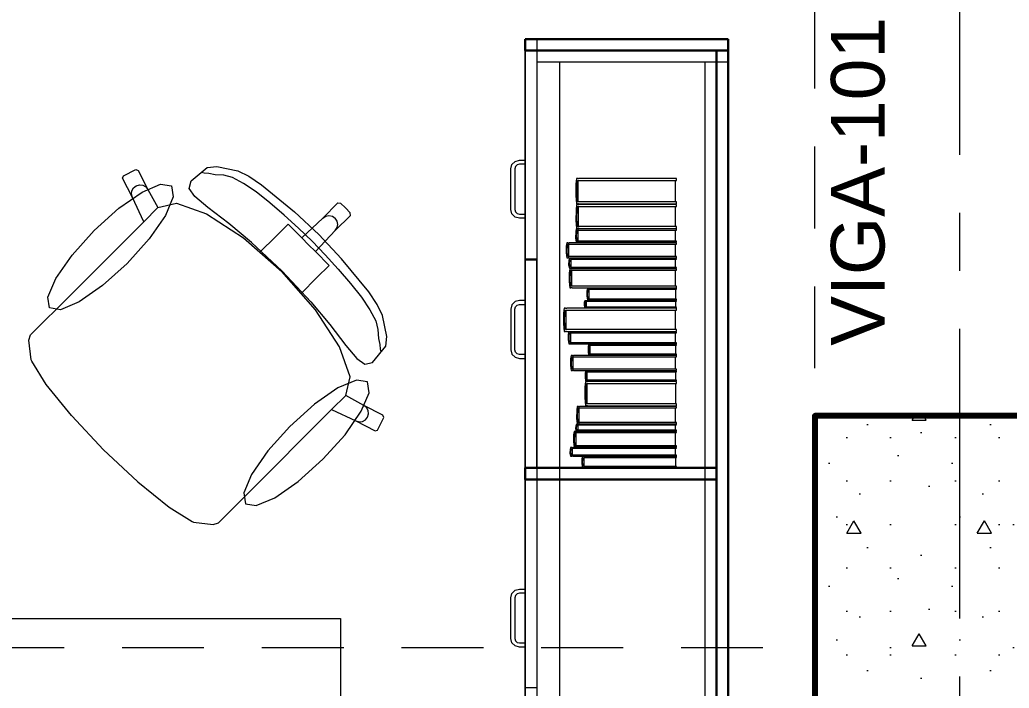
# Model space of a CAD drawing. Header units: inches. Extents: x -38 to 5698, y -33 to 92.
# Drawn here: x 128.198 to 129.905, y 30.13 to 31.283 of the extents above; entities that cross this region are included whole.
import ezdxf

# ---------------------------------------------------------------- set-up
doc = ezdxf.new("R2010")
doc.units = ezdxf.units.IN
doc.header["$MEASUREMENT"] = 0
doc.set_wipeout_variables(frame=1)
for name, pattern in [('Hidden Line', [0.195611, 0.141111, -0.0545]), ('Punto & Raya', [0.65, 0.5, -0.075, 0, -0.075]), ('Wipeout_Contour', [1, 0, -1])]:
    doc.linetypes.add(name, pattern=pattern)
for name, color, linetype in [('02 _ ARQ _ ALB _ Ejes Generales', 7, 'Continuous'), ('02 _ ARQ _ ZON _ Espacio.3D', 7, 'Continuous'), ('08 _ STR _ EXT _ 06 Columnas', 7, 'Continuous'), ('08 _ STR _ EXT _ 09 Vigas', 7, 'Continuous'), ('Interior - Mobiliario', 7, 'Continuous'), ('Notas - Etiquetas', 251, 'Continuous')]:
    doc.layers.add(name, color=color, linetype=linetype)
doc.styles.add('Estilo_Generado_4', font='swisse.ttf')

msp = doc.modelspace()

# ---------------------------------------------------------------- hatches: boundary and pattern name
at = {"layer": '08 _ STR _ EXT _ 06 Columnas', "linetype": 'Continuous', "lineweight": 9}
h = msp.add_hatch(dxfattribs=at)
h.set_pattern_fill('HORMIGÓN_EN_MASA_0002', style=0, pattern_type=2)
h.set_pattern_definition([(0, (92.5, 3e-09), (0, 0.3897114), [0.024375, -0.200625]), (0, (92.6125, 0.19486), (0, 0.3897114), [0.024375, -0.200625]), (60, (92.5, 3e-09), (-0.3375, 0.1948557), [0.024375, -0.200625]), (60, (92.725, 3e-09), (-0.3375, 0.1948557), [0.024375, -0.200625]), (120, (92.5244, 3e-09), (0.3375, 0.1948557), [0.024375, -0.200625]), (120, (92.7494, 3e-09), (0.3375, 0.1948557), [0.024375, -0.200625]), (0, (92.500015, 0.0375), (0, 0.075), [0, -0.075, 0, -0.1125]), (45, (92.537515, 0.0375), (-0.05303301, 0.05303301), [0, -0.05625, 0, -0.09375])])
h.paths.add_polyline_path([(129.57, 29.7), (130.07, 29.7), (130.07, 30.6), (129.57, 30.6)])

# ---------------------------------------------------------------- linework, layer by layer
at = {"layer": '02 _ ARQ _ ALB _ Ejes Generales', "color": 252, "linetype": 'Punto & Raya', "lineweight": 13}
msp.add_line((129.82, 3.05), (129.82, 44.9), dxfattribs=at)
at = {"layer": '02 _ ARQ _ ZON _ Espacio.3D', "color": 254, "linetype": 'Continuous', "lineweight": 0, "flags": 128}
msp.add_lwpolyline([(136.57, 39.4), (130.07, 39.4), (130.07, 39), (129.57, 39), (129.57, 39.4), (129.37, 39.4), (129.37, 39.65), (126.5479, 39.65), (126.5479, 39.4), (123.07, 39.4), (123.07, 39), (122.845, 39), (122.845, 30.6), (123.07, 30.6), (123.07, 30.1999), (123.07, 29.75), (129.57, 29.75), (129.57, 30.6), (130.07, 30.6), (130.07, 29.75), (135.97, 29.75)], dxfattribs=at)
at = {"layer": '08 _ STR _ EXT _ 06 Columnas', "color": 7, "linetype": 'Continuous', "lineweight": 80, "flags": 128}
msp.add_lwpolyline([(129.57, 29.7), (130.07, 29.7), (130.07, 30.6), (129.57, 30.6)], close=True, dxfattribs=at)
at = {"layer": '08 _ STR _ EXT _ 09 Vigas', "color": 251, "linetype": 'Hidden Line', "lineweight": 13}
msp.add_line((129.57, 30.2), (129.57, 39.4), dxfattribs=at)
at = {"layer": 'Interior - Mobiliario', "color": 175, "linetype": 'Continuous', "lineweight": 13}
for p, q in [((129.4, 31.23), (129.09, 31.23)), ((129.09, 31.23), (129.09, 29.77)), ((129.4, 29.77), (129.4, 31.23)), ((129.13, 31.21), (129.09, 31.21)), ((129.38, 31.21), (129.13, 31.21)), ((128.4932, 31.0053), (128.5211, 31.0285)), ((128.5211, 31.0285), (128.5378, 31.0304)), ((128.5378, 31.0304), (128.574, 31.0226)), ((129.045, 31.026), (129.047, 31.0335)), ((129.047, 31.0335), (129.0525, 31.039)), ((129.0531, 31.03), (129.052, 31.026)), ((129.0525, 31.039), (129.06, 31.041)), ((129.056, 31.0329), (129.0531, 31.03)), ((129.06, 31.034), (129.056, 31.0329)), ((129.06, 31.041), (129.07, 31.041)), ((129.07, 31.034), (129.06, 31.034)), ((129.07, 31.041), (129.07, 31.034)), ((128.3751, 31.0098), (128.3764, 31.0138)), ((128.3764, 31.0138), (128.3978, 31.0247)), ((128.3978, 31.0247), (128.4019, 31.0233)), ((128.4019, 31.0233), (128.4188, 30.9902)), ((128.5158, 31.0189), (128.5113, 31.0197)), ((128.5238, 31.0181), (128.5158, 31.0189)), ((128.5346, 31.016), (128.5238, 31.0181)), ((128.55, 31.0149), (128.5346, 31.016)), ((128.5648, 31.011), (128.55, 31.0149)), ((128.574, 31.0226), (128.5932, 31.0136)), ((128.5932, 31.0136), (128.6149, 30.9987)), ((129.045, 30.956), (129.045, 31.026)), ((129.052, 31.026), (129.052, 30.956)), ((128.3921, 30.9767), (128.3751, 31.0098)), ((128.394, 30.9933), (128.3986, 30.9969)), ((128.3986, 30.9969), (128.4042, 30.9984)), ((128.4042, 30.9984), (128.4101, 30.9977)), ((128.4101, 30.9977), (128.4152, 30.9948)), ((128.4152, 30.9948), (128.4188, 30.9902)), ((128.4898, 30.9924), (128.4932, 31.0053)), ((128.5836, 31.001), (128.5648, 31.011)), ((128.6054, 30.9862), (128.5836, 31.001)), ((128.6149, 30.9987), (128.6716, 30.9519)), ((129.1574, 31), (129.1572, 30.9803)), ((129.1584, 31.0097), (129.1574, 31)), ((129.1603, 31.0097), (129.1584, 31.0097)), ((129.1589, 30.986), (129.1593, 30.9996)), ((129.1593, 30.9996), (129.1601, 31.0062)), ((129.1601, 31.0062), (129.3313, 31.0062)), ((129.1604, 31.0096), (129.1603, 31.0097)), ((129.1606, 31.0093), (129.1604, 31.0096)), ((129.1608, 31.0091), (129.1606, 31.0093)), ((129.1611, 31.009), (129.1608, 31.0091)), ((129.161, 31.0062), (129.161, 30.9691)), ((129.1613, 31.009), (129.1611, 31.009)), ((129.1616, 31.0091), (129.1613, 31.009)), ((129.1618, 31.0092), (129.1616, 31.0091)), ((129.162, 31.0095), (129.1618, 31.0092)), ((129.1622, 31.0097), (129.162, 31.0095)), ((129.3313, 31.0097), (129.1622, 31.0097)), ((129.3296, 30.9691), (129.3296, 31.0062)), ((129.3313, 31.0062), (129.3313, 31.0097)), ((128.3905, 30.9824), (128.3912, 30.9882)), ((128.3921, 30.9767), (128.3905, 30.9824)), ((128.3912, 30.9882), (128.394, 30.9933)), ((128.4188, 30.9902), (128.4362, 30.9592)), ((128.4998, 30.9781), (128.4898, 30.9924)), ((128.5221, 30.9595), (128.4998, 30.9781)), ((128.6292, 30.9676), (128.6054, 30.9862)), ((129.1572, 30.9803), (129.1584, 30.9655)), ((129.1596, 30.9724), (129.1589, 30.986)), ((128.4117, 30.9349), (128.3921, 30.9767)), ((128.4362, 30.9592), (128.4681, 30.9667)), ((128.4681, 30.9667), (128.5201, 30.9483)), ((128.654, 30.9464), (128.6292, 30.9676)), ((128.7207, 30.9411), (128.7468, 30.9672)), ((128.7468, 30.9672), (128.7511, 30.9671)), ((128.7511, 30.9671), (128.7596, 30.9586)), ((129.1587, 30.9645), (129.1578, 30.9555)), ((129.1584, 30.9655), (129.1603, 30.9655)), ((129.1606, 30.9645), (129.1587, 30.9645)), ((129.1601, 30.9691), (129.1596, 30.9724)), ((129.1597, 30.9551), (129.1605, 30.9612)), ((129.3313, 30.9691), (129.1601, 30.9691)), ((129.1603, 30.9655), (129.1604, 30.9658)), ((129.1604, 30.9658), (129.1606, 30.966)), ((129.1605, 30.9612), (129.3313, 30.9612)), ((129.1606, 30.966), (129.1609, 30.9662)), ((129.1607, 30.9644), (129.1606, 30.9645)), ((129.1609, 30.9641), (129.1607, 30.9644)), ((129.1609, 30.9662), (129.1611, 30.9663)), ((129.1612, 30.964), (129.1609, 30.9641)), ((129.1611, 30.9663), (129.1614, 30.9663)), ((129.1614, 30.9639), (129.1612, 30.964)), ((129.1613, 30.9612), (129.1613, 30.9267)), ((129.1614, 30.9663), (129.1616, 30.9662)), ((129.1617, 30.9639), (129.1614, 30.9639)), ((129.1616, 30.9662), (129.1619, 30.966)), ((129.1619, 30.9639), (129.1617, 30.9639)), ((129.1619, 30.966), (129.1621, 30.9657)), ((129.1621, 30.9641), (129.1619, 30.9639)), ((129.1621, 30.9657), (129.1622, 30.9655)), ((129.1624, 30.9643), (129.1621, 30.9641)), ((129.1622, 30.9655), (129.3313, 30.9655)), ((129.1625, 30.9645), (129.1624, 30.9643)), ((129.3313, 30.9645), (129.1625, 30.9645)), ((129.3296, 30.9267), (129.3296, 30.9612)), ((129.3313, 30.9655), (129.3313, 30.9691)), ((129.3313, 30.9612), (129.3313, 30.9645)), ((128.4359, 30.9592), (128.4117, 30.9349)), ((128.4359, 30.9592), (128.4362, 30.9592)), ((128.5201, 30.9483), (128.5839, 30.907)), ((128.5583, 30.9315), (128.5221, 30.9595)), ((128.6786, 30.9239), (128.654, 30.9464)), ((128.6716, 30.9519), (128.7138, 30.9128)), ((128.7207, 30.9411), (128.7256, 30.9443)), ((128.7256, 30.9443), (128.7313, 30.9454)), ((128.7313, 30.9454), (128.7371, 30.9442)), ((128.7371, 30.9442), (128.742, 30.941)), ((128.7421, 30.9197), (128.7682, 30.9458)), ((128.7681, 30.9501), (128.7596, 30.9586)), ((128.7682, 30.9458), (128.7681, 30.9501)), ((129.047, 30.9485), (129.045, 30.956)), ((129.0525, 30.943), (129.047, 30.9485)), ((129.052, 30.956), (129.0531, 30.952)), ((129.06, 30.941), (129.0525, 30.943)), ((129.0531, 30.952), (129.056, 30.9491)), ((129.056, 30.9491), (129.06, 30.948)), ((129.06, 30.948), (129.07, 30.948)), ((129.07, 30.948), (129.07, 30.941)), ((129.1578, 30.9555), (129.1576, 30.9371)), ((129.1592, 30.9424), (129.1597, 30.9551)), ((128.2638, 30.7871), (128.4117, 30.9349)), ((128.5976, 30.8988), (128.5583, 30.9315)), ((128.6394, 30.9096), (128.6606, 30.9307)), ((128.6606, 30.9307), (128.6842, 30.9071)), ((128.6842, 30.9071), (128.7207, 30.9411)), ((128.7453, 30.9361), (128.742, 30.941)), ((128.7464, 30.9303), (128.7453, 30.9361)), ((128.7453, 30.9246), (128.7464, 30.9303)), ((129.07, 30.941), (129.06, 30.941)), ((129.1576, 30.9371), (129.1587, 30.9234)), ((129.1599, 30.9298), (129.1592, 30.9424)), ((129.1605, 30.9267), (129.1599, 30.9298)), ((129.3313, 30.9267), (129.1605, 30.9267)), ((129.3313, 30.9234), (129.3313, 30.9267)), ((128.612, 30.8822), (128.6394, 30.9096)), ((128.7021, 30.9011), (128.6786, 30.9239)), ((128.7081, 30.8832), (128.7421, 30.9197)), ((128.7529, 30.8706), (128.7138, 30.9128)), ((128.7421, 30.9197), (128.7453, 30.9246)), ((129.1572, 30.9173), (129.157, 30.907)), ((129.1581, 30.9224), (129.1572, 30.9173)), ((129.16, 30.9224), (129.1581, 30.9224)), ((129.1586, 30.91), (129.1591, 30.9171)), ((129.1594, 30.9029), (129.1586, 30.91)), ((129.1587, 30.9234), (129.1606, 30.9234)), ((129.1591, 30.9171), (129.1599, 30.9205)), ((129.1599, 30.9205), (129.3313, 30.9205)), ((129.1601, 30.9223), (129.16, 30.9224)), ((129.1603, 30.9222), (129.1601, 30.9223)), ((129.1606, 30.9221), (129.1603, 30.9222)), ((129.1606, 30.9234), (129.1607, 30.9236)), ((129.1608, 30.922), (129.1606, 30.9221)), ((129.1607, 30.9236), (129.161, 30.9238)), ((129.1607, 30.9205), (129.1607, 30.9011)), ((129.1611, 30.922), (129.1608, 30.922)), ((129.161, 30.9238), (129.1612, 30.924)), ((129.1613, 30.922), (129.1611, 30.922)), ((129.1612, 30.924), (129.1615, 30.9241)), ((129.1616, 30.9221), (129.1613, 30.922)), ((129.1615, 30.9241), (129.1617, 30.9241)), ((129.1618, 30.9223), (129.1616, 30.9221)), ((129.1617, 30.9241), (129.162, 30.924)), ((129.1619, 30.9224), (129.1618, 30.9223)), ((129.3313, 30.9224), (129.1619, 30.9224)), ((129.162, 30.924), (129.1622, 30.9238)), ((129.1622, 30.9238), (129.1624, 30.9235)), ((129.1624, 30.9235), (129.1625, 30.9234)), ((129.1625, 30.9234), (129.3313, 30.9234)), ((129.3296, 30.9011), (129.3296, 30.9205)), ((129.3313, 30.9205), (129.3313, 30.9224)), ((128.5839, 30.907), (128.612, 30.8822)), ((128.6503, 30.8493), (128.5976, 30.8988)), ((128.6842, 30.9071), (128.6961, 30.8951)), ((128.7081, 30.8832), (128.6961, 30.8951)), ((128.7021, 30.9011), (128.7249, 30.8776)), ((129.1406, 30.8926), (129.1404, 30.8811)), ((129.1416, 30.8983), (129.1406, 30.8926)), ((129.1437, 30.8983), (129.1416, 30.8983)), ((129.1422, 30.8845), (129.1427, 30.8924)), ((129.1427, 30.8924), (129.1435, 30.8962)), ((129.1435, 30.8962), (129.3313, 30.8962)), ((129.1438, 30.8982), (129.1437, 30.8983)), ((129.1441, 30.898), (129.1438, 30.8982)), ((129.1443, 30.8979), (129.1441, 30.898)), ((129.1446, 30.8979), (129.1443, 30.8979)), ((129.1445, 30.8962), (129.1445, 30.8746)), ((129.1449, 30.8979), (129.1446, 30.8979)), ((129.1451, 30.8979), (129.1449, 30.8979)), ((129.1454, 30.898), (129.1451, 30.8979)), ((129.1457, 30.8982), (129.1454, 30.898)), ((129.1458, 30.8983), (129.1457, 30.8982)), ((129.3313, 30.8983), (129.1458, 30.8983)), ((129.157, 30.907), (129.1581, 30.8993)), ((129.1581, 30.8993), (129.16, 30.8993)), ((129.1599, 30.9011), (129.1594, 30.9029)), ((129.3313, 30.9011), (129.1599, 30.9011)), ((129.16, 30.8993), (129.1602, 30.8994)), ((129.1602, 30.8994), (129.1604, 30.8995)), ((129.1604, 30.8995), (129.1606, 30.8996)), ((129.1606, 30.8996), (129.1609, 30.8997)), ((129.1609, 30.8997), (129.1611, 30.8997)), ((129.1611, 30.8997), (129.1614, 30.8996)), ((129.1614, 30.8996), (129.1616, 30.8995)), ((129.1616, 30.8995), (129.1618, 30.8994)), ((129.1618, 30.8994), (129.1619, 30.8993)), ((129.1619, 30.8993), (129.3313, 30.8993)), ((129.3294, 30.8746), (129.3294, 30.8962)), ((129.3313, 30.8993), (129.3313, 30.9011)), ((129.3313, 30.8962), (129.3313, 30.8983)), ((128.612, 30.8822), (128.6499, 30.8489)), ((128.7317, 30.8596), (128.7081, 30.8832)), ((128.7249, 30.8776), (128.7474, 30.853)), ((129.1404, 30.8811), (129.1416, 30.8725)), ((129.143, 30.8766), (129.1422, 30.8845)), ((129.1435, 30.8746), (129.143, 30.8766)), ((129.3313, 30.8746), (129.1435, 30.8746)), ((129.3313, 30.8725), (129.3313, 30.8746)), ((128.7106, 30.8384), (128.7317, 30.8596)), ((128.7998, 30.8139), (128.7529, 30.8706)), ((129.07, 30.871), (129.09, 30.871)), ((129.07, 30.869), (129.09, 30.869)), ((129.1416, 30.8725), (129.1437, 30.8725)), ((129.1437, 30.8725), (129.1439, 30.8727)), ((129.1439, 30.8727), (129.1441, 30.8728)), ((129.1441, 30.8728), (129.1444, 30.8729)), ((129.1444, 30.8729), (129.1446, 30.873)), ((129.1446, 30.873), (129.1449, 30.873)), ((129.1449, 30.873), (129.1452, 30.8729)), ((129.1452, 30.8679), (129.1449, 30.8604)), ((129.1449, 30.8604), (129.1462, 30.8548)), ((129.1452, 30.8729), (129.1455, 30.8728)), ((129.1462, 30.8715), (129.1452, 30.8679)), ((129.1455, 30.8728), (129.1457, 30.8726)), ((129.1457, 30.8726), (129.1458, 30.8725)), ((129.1458, 30.8725), (129.3313, 30.8725)), ((129.1482, 30.8715), (129.1462, 30.8715)), ((129.1467, 30.8625), (129.1472, 30.8677)), ((129.1475, 30.8574), (129.1467, 30.8625)), ((129.1472, 30.8677), (129.148, 30.8702)), ((129.148, 30.8561), (129.1475, 30.8574)), ((129.148, 30.8702), (129.3313, 30.8702)), ((129.1483, 30.8715), (129.1482, 30.8715)), ((129.1485, 30.8714), (129.1483, 30.8715)), ((129.1488, 30.8713), (129.1485, 30.8714)), ((129.1491, 30.8713), (129.1488, 30.8713)), ((129.149, 30.8702), (129.149, 30.8561)), ((129.1493, 30.8713), (129.1491, 30.8713)), ((129.1496, 30.8713), (129.1493, 30.8713)), ((129.1499, 30.8714), (129.1496, 30.8713)), ((129.1501, 30.8715), (129.1499, 30.8714)), ((129.1503, 30.8715), (129.1501, 30.8715)), ((129.3313, 30.8715), (129.1503, 30.8715)), ((129.3295, 30.8561), (129.3295, 30.8702)), ((129.3313, 30.8702), (129.3313, 30.8715)), ((128.6832, 30.811), (128.6499, 30.8489)), ((128.6503, 30.8493), (128.6998, 30.7966)), ((128.7474, 30.853), (128.7686, 30.8282)), ((129.146, 30.8466), (129.1458, 30.8319)), ((129.147, 30.8538), (129.146, 30.8466)), ((129.1462, 30.8548), (129.1482, 30.8548)), ((129.149, 30.8538), (129.147, 30.8538)), ((129.1475, 30.8362), (129.148, 30.8462)), ((129.3313, 30.8561), (129.148, 30.8561)), ((129.148, 30.8462), (129.1488, 30.8512)), ((129.1482, 30.8548), (129.1484, 30.8549)), ((129.1484, 30.8549), (129.1486, 30.855)), ((129.1486, 30.855), (129.1489, 30.855)), ((129.1488, 30.8512), (129.3313, 30.8512)), ((129.1489, 30.855), (129.1491, 30.8551)), ((129.1491, 30.8537), (129.149, 30.8538)), ((129.1491, 30.8551), (129.1494, 30.8551)), ((129.1493, 30.8535), (129.1491, 30.8537)), ((129.1496, 30.8533), (129.1493, 30.8535)), ((129.1494, 30.8551), (129.1497, 30.855)), ((129.1499, 30.8532), (129.1496, 30.8533)), ((129.1497, 30.855), (129.1499, 30.855)), ((129.1498, 30.8512), (129.1498, 30.8236)), ((129.1499, 30.855), (129.1501, 30.8548)), ((129.1501, 30.8532), (129.1499, 30.8532)), ((129.1501, 30.8548), (129.1503, 30.8548)), ((129.1504, 30.8533), (129.1501, 30.8532)), ((129.1503, 30.8548), (129.3313, 30.8548)), ((129.1507, 30.8534), (129.1504, 30.8533)), ((129.1509, 30.8536), (129.1507, 30.8534)), ((129.151, 30.8538), (129.1509, 30.8536)), ((129.3313, 30.8538), (129.151, 30.8538)), ((129.3295, 30.8236), (129.3295, 30.8512)), ((129.3313, 30.8548), (129.3313, 30.8561)), ((129.3313, 30.8512), (129.3313, 30.8538)), ((128.6832, 30.811), (128.7106, 30.8384)), ((128.7686, 30.8282), (128.7872, 30.8044)), ((129.1458, 30.8319), (129.147, 30.821)), ((129.1483, 30.8261), (129.1475, 30.8362)), ((129.1488, 30.8236), (129.1483, 30.8261)), ((129.3313, 30.8236), (129.1488, 30.8236)), ((129.3313, 30.821), (129.3313, 30.8236)), ((128.708, 30.7829), (128.6832, 30.811)), ((128.8147, 30.7922), (128.7998, 30.8139)), ((129.147, 30.821), (129.149, 30.821)), ((129.149, 30.821), (129.1492, 30.8212)), ((129.1492, 30.8212), (129.1494, 30.8213)), ((129.1494, 30.8213), (129.1497, 30.8215)), ((129.1497, 30.8215), (129.1499, 30.8215)), ((129.1499, 30.8215), (129.1502, 30.8215)), ((129.1502, 30.8215), (129.1505, 30.8215)), ((129.1505, 30.8215), (129.1507, 30.8213)), ((129.1507, 30.8213), (129.1509, 30.8211)), ((129.1509, 30.8211), (129.151, 30.821)), ((129.151, 30.821), (129.3313, 30.821)), ((129.1764, 30.8155), (129.1762, 30.8064)), ((129.1762, 30.8064), (129.1772, 30.7996)), ((129.1772, 30.82), (129.1764, 30.8155)), ((129.1789, 30.82), (129.1772, 30.82)), ((129.1777, 30.809), (129.1781, 30.8153)), ((129.1783, 30.8028), (129.1777, 30.809)), ((129.1781, 30.8153), (129.1788, 30.8184)), ((129.1788, 30.8184), (129.3313, 30.8184)), ((129.179, 30.8199), (129.1789, 30.82)), ((129.1792, 30.8198), (129.179, 30.8199)), ((129.1794, 30.8197), (129.1792, 30.8198)), ((129.1796, 30.8196), (129.1794, 30.8197)), ((129.1795, 30.8184), (129.1795, 30.8012)), ((129.1798, 30.8196), (129.1796, 30.8196)), ((129.1801, 30.8197), (129.1798, 30.8196)), ((129.1803, 30.8198), (129.1801, 30.8197)), ((129.1805, 30.8199), (129.1803, 30.8198)), ((129.1806, 30.82), (129.1805, 30.8199)), ((129.3313, 30.82), (129.1806, 30.82)), ((129.3298, 30.8012), (129.3298, 30.8184)), ((129.3313, 30.8184), (129.3313, 30.82)), ((128.6998, 30.7966), (128.7325, 30.7573)), ((128.7872, 30.8044), (128.802, 30.7826)), ((128.8236, 30.773), (128.8147, 30.7922)), ((129.047, 30.7915), (129.045, 30.784)), ((129.0525, 30.797), (129.047, 30.7915)), ((129.06, 30.799), (129.0525, 30.797)), ((129.0531, 30.788), (129.056, 30.7909)), ((129.056, 30.7909), (129.06, 30.792)), ((129.07, 30.799), (129.06, 30.799)), ((129.06, 30.792), (129.07, 30.792)), ((129.07, 30.792), (129.07, 30.799)), ((129.1719, 30.796), (129.1717, 30.7906)), ((129.1717, 30.7906), (129.1727, 30.7866)), ((129.1727, 30.7986), (129.1719, 30.796)), ((129.1744, 30.7986), (129.1727, 30.7986)), ((129.1732, 30.7921), (129.1736, 30.7958)), ((129.1738, 30.7884), (129.1732, 30.7921)), ((129.1736, 30.7958), (129.1743, 30.7976)), ((129.1743, 30.7976), (129.3313, 30.7976)), ((129.1745, 30.7986), (129.1744, 30.7986)), ((129.1747, 30.7985), (129.1745, 30.7986)), ((129.1749, 30.7984), (129.1747, 30.7985)), ((129.1752, 30.7984), (129.1749, 30.7984)), ((129.1751, 30.7976), (129.1751, 30.7875)), ((129.1754, 30.7984), (129.1752, 30.7984)), ((129.1756, 30.7984), (129.1754, 30.7984)), ((129.1759, 30.7985), (129.1756, 30.7984)), ((129.1761, 30.7985), (129.1759, 30.7985)), ((129.1762, 30.7986), (129.1761, 30.7985)), ((129.3313, 30.7986), (129.1762, 30.7986)), ((129.1772, 30.7996), (129.1789, 30.7996)), ((129.1788, 30.8012), (129.1783, 30.8028)), ((129.3313, 30.8012), (129.1788, 30.8012)), ((129.1789, 30.7996), (129.179, 30.7997)), ((129.179, 30.7997), (129.1792, 30.7998)), ((129.1792, 30.7998), (129.1794, 30.7999)), ((129.1794, 30.7999), (129.1797, 30.7999)), ((129.1797, 30.7999), (129.1799, 30.7999)), ((129.1799, 30.7999), (129.1801, 30.7999)), ((129.1801, 30.7999), (129.1803, 30.7998)), ((129.1803, 30.7998), (129.1805, 30.7997)), ((129.1805, 30.7997), (129.1806, 30.7996)), ((129.1806, 30.7996), (129.3313, 30.7996)), ((129.3298, 30.7875), (129.3298, 30.7976)), ((129.3313, 30.7996), (129.3313, 30.8012)), ((129.3313, 30.7976), (129.3313, 30.7986)), ((128.2383, 30.7616), (128.2638, 30.7871)), ((128.7493, 30.7191), (128.708, 30.7829)), ((128.802, 30.7826), (128.812, 30.7637)), ((128.8314, 30.7368), (128.8236, 30.773)), ((129.045, 30.784), (129.045, 30.714)), ((129.052, 30.784), (129.0531, 30.788)), ((129.052, 30.714), (129.052, 30.784)), ((129.1363, 30.7768), (129.136, 30.7589)), ((129.1373, 30.7856), (129.1363, 30.7768)), ((129.1394, 30.7856), (129.1373, 30.7856)), ((129.1379, 30.764), (129.1384, 30.7764)), ((129.1384, 30.7764), (129.1393, 30.7824)), ((129.1393, 30.7824), (129.3313, 30.7824)), ((129.1396, 30.7854), (129.1394, 30.7856)), ((129.1398, 30.7852), (129.1396, 30.7854)), ((129.1401, 30.785), (129.1398, 30.7852)), ((129.1403, 30.7849), (129.1401, 30.785)), ((129.1402, 30.7824), (129.1402, 30.7487)), ((129.1406, 30.7849), (129.1403, 30.7849)), ((129.1409, 30.785), (129.1406, 30.7849)), ((129.1412, 30.7851), (129.1409, 30.785)), ((129.1414, 30.7854), (129.1412, 30.7851)), ((129.1416, 30.7856), (129.1414, 30.7854)), ((129.3313, 30.7856), (129.1416, 30.7856)), ((129.1727, 30.7866), (129.1744, 30.7866)), ((129.1743, 30.7875), (129.1738, 30.7884)), ((129.3313, 30.7875), (129.1743, 30.7875)), ((129.1744, 30.7866), (129.1746, 30.7866)), ((129.1746, 30.7866), (129.1748, 30.7867)), ((129.1748, 30.7867), (129.175, 30.7867)), ((129.175, 30.7867), (129.1752, 30.7868)), ((129.1752, 30.7868), (129.1755, 30.7868)), ((129.1755, 30.7868), (129.1757, 30.7867)), ((129.1757, 30.7867), (129.1759, 30.7867)), ((129.1759, 30.7867), (129.1761, 30.7866)), ((129.1761, 30.7866), (129.1762, 30.7866)), ((129.1762, 30.7866), (129.3313, 30.7866)), ((129.3294, 30.7487), (129.3294, 30.7824)), ((129.3313, 30.7866), (129.3313, 30.7875)), ((129.3313, 30.7824), (129.3313, 30.7856)), ((128.2164, 30.7396), (128.2383, 30.7616)), ((128.7325, 30.7573), (128.7605, 30.7211)), ((128.812, 30.7637), (128.8159, 30.749)), ((129.136, 30.7589), (129.1373, 30.7455)), ((129.1387, 30.7518), (129.1379, 30.764)), ((128.2135, 30.7303), (128.2164, 30.7396)), ((128.8159, 30.749), (128.817, 30.7336)), ((129.1373, 30.7455), (129.1394, 30.7455)), ((129.1393, 30.7487), (129.1387, 30.7518)), ((129.3313, 30.7487), (129.1393, 30.7487)), ((129.1394, 30.7455), (129.1396, 30.7457)), ((129.1396, 30.7457), (129.1399, 30.746)), ((129.1399, 30.746), (129.1401, 30.7461)), ((129.1401, 30.7461), (129.1404, 30.7462)), ((129.1404, 30.7462), (129.1407, 30.7462)), ((129.1407, 30.7462), (129.141, 30.7461)), ((129.141, 30.7461), (129.1412, 30.7459)), ((129.1412, 30.7459), (129.1415, 30.7457)), ((129.1415, 30.7457), (129.1416, 30.7455)), ((129.1416, 30.7455), (129.3313, 30.7455)), ((129.1441, 30.74), (129.1439, 30.7309)), ((129.1451, 30.7445), (129.1441, 30.74)), ((129.1471, 30.7445), (129.1451, 30.7445)), ((129.1456, 30.7335), (129.1461, 30.7398)), ((129.1461, 30.7398), (129.147, 30.7429)), ((129.147, 30.7429), (129.3313, 30.7429)), ((129.1472, 30.7444), (129.1471, 30.7445)), ((129.1475, 30.7443), (129.1472, 30.7444)), ((129.1477, 30.7442), (129.1475, 30.7443)), ((129.148, 30.7442), (129.1477, 30.7442)), ((129.1479, 30.7429), (129.1479, 30.7257)), ((129.1483, 30.7442), (129.148, 30.7442)), ((129.1485, 30.7442), (129.1483, 30.7442)), ((129.1488, 30.7443), (129.1485, 30.7442)), ((129.149, 30.7444), (129.1488, 30.7443)), ((129.1492, 30.7445), (129.149, 30.7444)), ((129.3313, 30.7445), (129.1492, 30.7445)), ((129.3295, 30.7257), (129.3295, 30.7429)), ((129.3313, 30.7455), (129.3313, 30.7487)), ((129.3313, 30.7429), (129.3313, 30.7445)), ((128.2175, 30.6964), (128.2135, 30.7303)), ((128.7605, 30.7211), (128.7791, 30.6988)), ((128.817, 30.7336), (128.8191, 30.7228)), ((128.8191, 30.7228), (128.8199, 30.7148)), ((128.8295, 30.7201), (128.8314, 30.7368)), ((129.1439, 30.7309), (129.1451, 30.7241)), ((129.1451, 30.7241), (129.1471, 30.7241)), ((129.1464, 30.7273), (129.1456, 30.7335)), ((129.147, 30.7257), (129.1464, 30.7273)), ((129.3313, 30.7257), (129.147, 30.7257)), ((129.1471, 30.7241), (129.1473, 30.7242)), ((129.1473, 30.7242), (129.1475, 30.7243)), ((129.1475, 30.7243), (129.1478, 30.7244)), ((129.1478, 30.7244), (129.1481, 30.7244)), ((129.1481, 30.7244), (129.1483, 30.7244)), ((129.1483, 30.7244), (129.1486, 30.7244)), ((129.1486, 30.7244), (129.1489, 30.7243)), ((129.1489, 30.7243), (129.1491, 30.7241)), ((129.1491, 30.7241), (129.1492, 30.7241)), ((129.1492, 30.7241), (129.3313, 30.7241)), ((129.1794, 30.7231), (129.1786, 30.7191)), ((129.181, 30.7231), (129.1794, 30.7231)), ((129.1802, 30.7189), (129.1809, 30.7216)), ((129.1809, 30.7216), (129.3313, 30.7216)), ((129.1811, 30.723), (129.181, 30.7231)), ((129.1813, 30.7229), (129.1811, 30.723)), ((129.1815, 30.7228), (129.1813, 30.7229)), ((129.1817, 30.7228), (129.1815, 30.7228)), ((129.182, 30.7228), (129.1817, 30.7228)), ((129.1817, 30.7216), (129.1817, 30.7063)), ((129.1822, 30.7228), (129.182, 30.7228)), ((129.1824, 30.7229), (129.1822, 30.7228)), ((129.1826, 30.723), (129.1824, 30.7229)), ((129.1827, 30.7231), (129.1826, 30.723)), ((129.3313, 30.7231), (129.1827, 30.7231)), ((129.3298, 30.7063), (129.3298, 30.7216)), ((129.3313, 30.7241), (129.3313, 30.7257)), ((129.3313, 30.7216), (129.3313, 30.7231)), ((128.7677, 30.6671), (128.7493, 30.7191)), ((128.8063, 30.6922), (128.8295, 30.7201)), ((128.8199, 30.7148), (128.8207, 30.7103)), ((129.045, 30.714), (129.047, 30.7065)), ((129.047, 30.7065), (129.0525, 30.701)), ((129.0531, 30.71), (129.052, 30.714)), ((129.056, 30.7071), (129.0531, 30.71)), ((129.06, 30.706), (129.056, 30.7071)), ((129.07, 30.706), (129.06, 30.706)), ((129.07, 30.699), (129.07, 30.706)), ((129.1494, 30.7039), (129.1484, 30.6982)), ((129.1513, 30.7039), (129.1494, 30.7039)), ((129.1514, 30.7038), (129.1513, 30.7039)), ((129.1517, 30.7036), (129.1514, 30.7038)), ((129.1532, 30.7037), (129.153, 30.7036)), ((129.1534, 30.7039), (129.1532, 30.7037)), ((129.3313, 30.7039), (129.1534, 30.7039)), ((129.1786, 30.7191), (129.1784, 30.7109)), ((129.1784, 30.7109), (129.1794, 30.7049)), ((129.1794, 30.7049), (129.181, 30.7049)), ((129.1798, 30.7133), (129.1802, 30.7189)), ((129.1805, 30.7077), (129.1798, 30.7133)), ((129.1809, 30.7063), (129.1805, 30.7077)), ((129.3313, 30.7063), (129.1809, 30.7063)), ((129.181, 30.7049), (129.1812, 30.705)), ((129.1812, 30.705), (129.1814, 30.7051)), ((129.1814, 30.7051), (129.1816, 30.7051)), ((129.1816, 30.7051), (129.1818, 30.7052)), ((129.1818, 30.7052), (129.182, 30.7052)), ((129.182, 30.7052), (129.1822, 30.7051)), ((129.1822, 30.7051), (129.1825, 30.7051)), ((129.1825, 30.7051), (129.1826, 30.7049)), ((129.1826, 30.7049), (129.1827, 30.7049)), ((129.1827, 30.7049), (129.3313, 30.7049)), ((129.3313, 30.7049), (129.3313, 30.7063)), ((129.3313, 30.7018), (129.3313, 30.7039)), ((128.2184, 30.6943), (128.2175, 30.6964)), ((128.2433, 30.6542), (128.2184, 30.6943)), ((128.7791, 30.6988), (128.7934, 30.6888)), ((128.7934, 30.6888), (128.8063, 30.6922)), ((129.0525, 30.701), (129.06, 30.699)), ((129.06, 30.699), (129.07, 30.699)), ((129.1484, 30.6982), (129.1481, 30.6868)), ((129.1481, 30.6868), (129.1494, 30.6782)), ((129.1499, 30.6901), (129.1503, 30.698)), ((129.1506, 30.6822), (129.1499, 30.6901)), ((129.1503, 30.698), (129.1512, 30.7018)), ((129.1512, 30.7018), (129.3313, 30.7018)), ((129.1519, 30.7035), (129.1517, 30.7036)), ((129.1522, 30.7034), (129.1519, 30.7035)), ((129.1521, 30.7018), (129.1521, 30.6803)), ((129.1524, 30.7034), (129.1522, 30.7034)), ((129.1527, 30.7035), (129.1524, 30.7034)), ((129.153, 30.7036), (129.1527, 30.7035)), ((129.3295, 30.6803), (129.3295, 30.7018)), ((129.1494, 30.6782), (129.1513, 30.6782)), ((129.1512, 30.6803), (129.1506, 30.6822)), ((129.3313, 30.6803), (129.1512, 30.6803)), ((129.1513, 30.6782), (129.1515, 30.6784)), ((129.1515, 30.6784), (129.1517, 30.6785)), ((129.1517, 30.6785), (129.152, 30.6786)), ((129.152, 30.6786), (129.1522, 30.6786)), ((129.1522, 30.6786), (129.1525, 30.6786)), ((129.1525, 30.6786), (129.1528, 30.6786)), ((129.1528, 30.6786), (129.153, 30.6785)), ((129.153, 30.6785), (129.1532, 30.6783)), ((129.1532, 30.6783), (129.1534, 30.6782)), ((129.1534, 30.6782), (129.3313, 30.6782)), ((129.1734, 30.6735), (129.1732, 30.6659)), ((129.1743, 30.6772), (129.1734, 30.6735)), ((129.176, 30.6772), (129.1743, 30.6772)), ((129.1747, 30.6681), (129.1751, 30.6733)), ((129.1751, 30.6733), (129.1759, 30.6759)), ((129.1759, 30.6759), (129.3313, 30.6759)), ((129.1761, 30.6772), (129.176, 30.6772)), ((129.1763, 30.677), (129.1761, 30.6772)), ((129.1765, 30.677), (129.1763, 30.677)), ((129.1767, 30.6769), (129.1765, 30.677)), ((129.1766, 30.6759), (129.1766, 30.6616)), ((129.177, 30.6769), (129.1767, 30.6769)), ((129.1772, 30.677), (129.177, 30.6769)), ((129.1774, 30.677), (129.1772, 30.677)), ((129.1776, 30.6771), (129.1774, 30.677)), ((129.1777, 30.6772), (129.1776, 30.6771)), ((129.3313, 30.6772), (129.1777, 30.6772)), ((129.3298, 30.6616), (129.3298, 30.6759)), ((129.3313, 30.6782), (129.3313, 30.6803)), ((129.3313, 30.6759), (129.3313, 30.6772)), ((128.2869, 30.6006), (128.2433, 30.6542)), ((128.7602, 30.6351), (128.7677, 30.6671)), ((129.1739, 30.6592), (129.173, 30.65)), ((129.1732, 30.6659), (129.1743, 30.6602)), ((129.1756, 30.6592), (129.1739, 30.6592)), ((129.1743, 30.6602), (129.176, 30.6602)), ((129.1754, 30.6629), (129.1747, 30.6681)), ((129.1748, 30.6495), (129.1755, 30.6559)), ((129.1759, 30.6616), (129.1754, 30.6629)), ((129.1755, 30.6559), (129.3313, 30.6559)), ((129.1757, 30.6591), (129.1756, 30.6592)), ((129.1759, 30.6588), (129.1757, 30.6591)), ((129.3313, 30.6616), (129.1759, 30.6616)), ((129.1761, 30.6586), (129.1759, 30.6588)), ((129.176, 30.6602), (129.1761, 30.6603)), ((129.1761, 30.6603), (129.1763, 30.6604)), ((129.1763, 30.6585), (129.1761, 30.6586)), ((129.1763, 30.6604), (129.1765, 30.6605)), ((129.1766, 30.6585), (129.1763, 30.6585)), ((129.1763, 30.6559), (129.1763, 30.6204)), ((129.1765, 30.6605), (129.1768, 30.6605)), ((129.1768, 30.6586), (129.1766, 30.6585)), ((129.1768, 30.6605), (129.177, 30.6605)), ((129.177, 30.6588), (129.1768, 30.6586)), ((129.177, 30.6605), (129.1772, 30.6605)), ((129.1772, 30.659), (129.177, 30.6588)), ((129.1772, 30.6605), (129.1775, 30.6604)), ((129.1774, 30.6592), (129.1772, 30.659)), ((129.3313, 30.6592), (129.1774, 30.6592)), ((129.1775, 30.6604), (129.1777, 30.6603)), ((129.1777, 30.6603), (129.1777, 30.6602)), ((129.1777, 30.6602), (129.3313, 30.6602)), ((129.3298, 30.6204), (129.3298, 30.6559)), ((129.3313, 30.6602), (129.3313, 30.6616)), ((129.3313, 30.6559), (129.3313, 30.6592)), ((129.173, 30.65), (129.1728, 30.6311)), ((129.1744, 30.6366), (129.1748, 30.6495)), ((129.175, 30.6236), (129.1744, 30.6366)), ((128.7602, 30.6349), (128.7359, 30.6107)), ((128.7602, 30.6349), (128.7602, 30.6351)), ((128.7912, 30.6178), (128.7602, 30.6351)), ((129.1728, 30.6311), (129.1739, 30.617)), ((129.1755, 30.6204), (129.175, 30.6236)), ((129.3313, 30.6204), (129.1755, 30.6204)), ((129.3313, 30.617), (129.3313, 30.6204)), ((128.5881, 30.4628), (128.7359, 30.6107)), ((128.7359, 30.6107), (128.7777, 30.5911)), ((128.7958, 30.6142), (128.7912, 30.6178)), ((128.8243, 30.6009), (128.7912, 30.6178)), ((128.7987, 30.6091), (128.7958, 30.6142)), ((128.7979, 30.5976), (128.7995, 30.6032)), ((128.7995, 30.6032), (128.7987, 30.6091)), ((129.1588, 30.6095), (129.1586, 30.5962)), ((129.1597, 30.616), (129.1588, 30.6095)), ((129.1616, 30.616), (129.1597, 30.616)), ((129.1602, 30.6), (129.1607, 30.6092)), ((129.1607, 30.6092), (129.1615, 30.6137)), ((129.1615, 30.6137), (129.3313, 30.6137)), ((129.1617, 30.6159), (129.1616, 30.616)), ((129.1619, 30.6157), (129.1617, 30.6159)), ((129.1622, 30.6156), (129.1619, 30.6157)), ((129.1624, 30.6156), (129.1622, 30.6156)), ((129.1623, 30.6137), (129.1623, 30.5886)), ((129.1627, 30.6155), (129.1624, 30.6156)), ((129.1629, 30.6156), (129.1627, 30.6155)), ((129.1631, 30.6157), (129.1629, 30.6156)), ((129.1634, 30.6159), (129.1631, 30.6157)), ((129.1635, 30.616), (129.1634, 30.6159)), ((129.3313, 30.616), (129.1635, 30.616)), ((129.1739, 30.617), (129.1756, 30.617)), ((129.1756, 30.617), (129.1757, 30.6173)), ((129.1757, 30.6173), (129.1759, 30.6175)), ((129.1759, 30.6175), (129.1762, 30.6177)), ((129.1762, 30.6177), (129.1764, 30.6177)), ((129.1764, 30.6177), (129.1766, 30.6177)), ((129.1766, 30.6177), (129.1769, 30.6176)), ((129.1769, 30.6176), (129.1771, 30.6175)), ((129.1771, 30.6175), (129.1773, 30.6172)), ((129.1773, 30.6172), (129.1774, 30.617)), ((129.1774, 30.617), (129.3313, 30.617)), ((129.3296, 30.5886), (129.3296, 30.6137)), ((129.3313, 30.6137), (129.3313, 30.616)), ((128.2876, 30.5997), (128.2869, 30.6006)), ((128.3424, 30.5414), (128.2876, 30.5997)), ((128.7777, 30.5911), (128.7834, 30.5895)), ((128.7777, 30.5911), (128.8108, 30.5741)), ((128.7834, 30.5895), (128.7892, 30.5902)), ((128.7892, 30.5902), (128.7943, 30.593)), ((128.7943, 30.593), (128.7979, 30.5976)), ((128.8148, 30.5754), (128.8257, 30.5968)), ((128.8257, 30.5968), (128.8243, 30.6009)), ((129.1581, 30.5852), (129.1571, 30.5828)), ((129.16, 30.5852), (129.1581, 30.5852)), ((129.1586, 30.5962), (129.1597, 30.5862)), ((129.159, 30.5827), (129.1598, 30.5843)), ((129.1597, 30.5862), (129.1616, 30.5862)), ((129.1598, 30.5843), (129.3313, 30.5843)), ((129.1601, 30.5852), (129.16, 30.5852)), ((129.1603, 30.5851), (129.1601, 30.5852)), ((129.161, 30.5909), (129.1602, 30.6)), ((129.1605, 30.5851), (129.1603, 30.5851)), ((129.1608, 30.585), (129.1605, 30.5851)), ((129.1607, 30.5843), (129.1607, 30.575)), ((129.161, 30.585), (129.1608, 30.585)), ((129.1615, 30.5886), (129.161, 30.5909)), ((129.1613, 30.585), (129.161, 30.585)), ((129.1615, 30.5851), (129.1613, 30.585)), ((129.3313, 30.5886), (129.1615, 30.5886)), ((129.1617, 30.5851), (129.1615, 30.5851)), ((129.1616, 30.5862), (129.1618, 30.5864)), ((129.1619, 30.5852), (129.1617, 30.5851)), ((129.1618, 30.5864), (129.162, 30.5865)), ((129.3313, 30.5852), (129.1619, 30.5852)), ((129.162, 30.5865), (129.1622, 30.5867)), ((129.1622, 30.5867), (129.1625, 30.5867)), ((129.1625, 30.5867), (129.1627, 30.5867)), ((129.1627, 30.5867), (129.163, 30.5866)), ((129.163, 30.5866), (129.1632, 30.5865)), ((129.1632, 30.5865), (129.1634, 30.5863)), ((129.1634, 30.5863), (129.1635, 30.5862)), ((129.1635, 30.5862), (129.3313, 30.5862)), ((129.3296, 30.575), (129.3296, 30.5843)), ((129.3313, 30.5862), (129.3313, 30.5886)), ((129.3313, 30.5843), (129.3313, 30.5852)), ((128.8108, 30.5741), (128.8148, 30.5754)), ((129.1535, 30.5672), (129.1532, 30.5551)), ((129.1544, 30.5731), (129.1535, 30.5672)), ((129.1563, 30.5731), (129.1544, 30.5731)), ((129.1554, 30.5669), (129.1562, 30.5709)), ((129.1562, 30.5709), (129.3313, 30.5709)), ((129.1564, 30.573), (129.1563, 30.5731)), ((129.1567, 30.5728), (129.1564, 30.573)), ((129.1569, 30.5727), (129.1567, 30.5728)), ((129.1571, 30.5828), (129.1569, 30.5778)), ((129.1569, 30.5778), (129.1581, 30.5741)), ((129.1572, 30.5727), (129.1569, 30.5727)), ((129.3296, 30.5709), (129.1571, 30.5709)), ((129.1571, 30.5709), (129.1571, 30.5483)), ((129.1574, 30.5726), (129.1572, 30.5727)), ((129.1577, 30.5727), (129.1574, 30.5726)), ((129.1579, 30.5728), (129.1577, 30.5727)), ((129.1582, 30.573), (129.1579, 30.5728)), ((129.1581, 30.5741), (129.16, 30.5741)), ((129.1583, 30.5731), (129.1582, 30.573)), ((129.3313, 30.5731), (129.1583, 30.5731)), ((129.1586, 30.5792), (129.159, 30.5827)), ((129.1593, 30.5758), (129.1586, 30.5792)), ((129.1598, 30.575), (129.1593, 30.5758)), ((129.3313, 30.575), (129.1598, 30.575)), ((129.16, 30.5741), (129.1601, 30.5742)), ((129.1601, 30.5742), (129.1603, 30.5742)), ((129.1603, 30.5742), (129.1606, 30.5743)), ((129.1606, 30.5743), (129.1608, 30.5743)), ((129.1608, 30.5743), (129.1611, 30.5743)), ((129.1611, 30.5743), (129.1613, 30.5743)), ((129.1613, 30.5743), (129.1616, 30.5742)), ((129.1616, 30.5742), (129.1618, 30.5741)), ((129.1618, 30.5741), (129.1619, 30.5741)), ((129.1619, 30.5741), (129.3313, 30.5741)), ((129.3296, 30.5483), (129.3296, 30.5709)), ((129.3313, 30.5741), (129.3313, 30.575)), ((129.3313, 30.5709), (129.3313, 30.5731)), ((129.1532, 30.5551), (129.1544, 30.5462)), ((129.1549, 30.5586), (129.1554, 30.5669)), ((129.1557, 30.5504), (129.1549, 30.5586)), ((129.1562, 30.5483), (129.1557, 30.5504)), ((128.3424, 30.5414), (128.4008, 30.4866)), ((129.1474, 30.542), (129.1472, 30.5355)), ((129.1472, 30.5355), (129.1484, 30.5306)), ((129.1484, 30.5452), (129.1474, 30.542)), ((129.1504, 30.5452), (129.1484, 30.5452)), ((129.1489, 30.5374), (129.1494, 30.5418)), ((129.1497, 30.5329), (129.1489, 30.5374)), ((129.1494, 30.5418), (129.1502, 30.544)), ((129.1502, 30.5318), (129.1497, 30.5329)), ((129.1502, 30.544), (129.3313, 30.544)), ((129.1505, 30.5451), (129.1504, 30.5452)), ((129.1507, 30.545), (129.1505, 30.5451)), ((129.151, 30.545), (129.1507, 30.545)), ((129.1513, 30.5449), (129.151, 30.545)), ((129.1512, 30.544), (129.1512, 30.5318)), ((129.1515, 30.5449), (129.1513, 30.5449)), ((129.1518, 30.545), (129.1515, 30.5449)), ((129.152, 30.545), (129.1518, 30.545)), ((129.1523, 30.5451), (129.152, 30.545)), ((129.1524, 30.5452), (129.1523, 30.5451)), ((129.3313, 30.5452), (129.1524, 30.5452)), ((129.1544, 30.5462), (129.1563, 30.5462)), ((129.3313, 30.5483), (129.1562, 30.5483)), ((129.1563, 30.5462), (129.1565, 30.5463)), ((129.1565, 30.5463), (129.1567, 30.5465)), ((129.1567, 30.5465), (129.157, 30.5466)), ((129.157, 30.5466), (129.1572, 30.5466)), ((129.1571, 30.5483), (129.3296, 30.5483)), ((129.1572, 30.5466), (129.1575, 30.5466)), ((129.1575, 30.5466), (129.1577, 30.5465)), ((129.1577, 30.5465), (129.158, 30.5464)), ((129.158, 30.5464), (129.1582, 30.5463)), ((129.1582, 30.5463), (129.1583, 30.5462)), ((129.1583, 30.5462), (129.3313, 30.5462)), ((129.3295, 30.5318), (129.3295, 30.544)), ((129.3313, 30.5462), (129.3313, 30.5483)), ((129.3313, 30.544), (129.3313, 30.5452)), ((129.1484, 30.5306), (129.1504, 30.5306)), ((129.3313, 30.5318), (129.1502, 30.5318)), ((129.1504, 30.5306), (129.1506, 30.5307)), ((129.1506, 30.5307), (129.1508, 30.5308)), ((129.1508, 30.5308), (129.151, 30.5309)), ((129.151, 30.5309), (129.1513, 30.5309)), ((129.1513, 30.5309), (129.1516, 30.5309)), ((129.1516, 30.5309), (129.1518, 30.5309)), ((129.1518, 30.5309), (129.1521, 30.5308)), ((129.1521, 30.5308), (129.1523, 30.5307)), ((129.1523, 30.5307), (129.1524, 30.5306)), ((129.1524, 30.5306), (129.3313, 30.5306)), ((129.1687, 30.5296), (129.1678, 30.5256)), ((129.1704, 30.5296), (129.1687, 30.5296)), ((129.1691, 30.5196), (129.1695, 30.5254)), ((129.1695, 30.5254), (129.1703, 30.5282)), ((129.1703, 30.5282), (129.3313, 30.5282)), ((129.1705, 30.5296), (129.1704, 30.5296)), ((129.1707, 30.5295), (129.1705, 30.5296)), ((129.171, 30.5294), (129.1707, 30.5295)), ((129.1712, 30.5293), (129.171, 30.5294)), ((129.1714, 30.5293), (129.1712, 30.5293)), ((129.1717, 30.5294), (129.1714, 30.5293)), ((129.1719, 30.5294), (129.1717, 30.5294)), ((129.1721, 30.5295), (129.1719, 30.5294)), ((129.1722, 30.5296), (129.1721, 30.5295)), ((129.3313, 30.5296), (129.1722, 30.5296)), ((129.3313, 30.5306), (129.3313, 30.5318)), ((129.3313, 30.5282), (129.3313, 30.5296)), ((128.4008, 30.4866), (128.4016, 30.4859)), ((128.4016, 30.4859), (128.4552, 30.4423)), ((128.5626, 30.4373), (128.5881, 30.4628)), ((128.4552, 30.4423), (128.4953, 30.4174)), ((128.5406, 30.4154), (128.5626, 30.4373)), ((128.4953, 30.4174), (128.4974, 30.4165)), ((128.4974, 30.4165), (128.5313, 30.4125)), ((128.5313, 30.4125), (128.5406, 30.4154)), ((129.047, 30.2935), (129.0525, 30.299)), ((129.0525, 30.299), (129.06, 30.301)), ((129.06, 30.294), (129.056, 30.2929)), ((129.06, 30.301), (129.07, 30.301)), ((129.07, 30.294), (129.06, 30.294)), ((129.07, 30.301), (129.07, 30.294)), ((129.045, 30.286), (129.047, 30.2935)), ((129.045, 30.216), (129.045, 30.286)), ((129.0531, 30.29), (129.052, 30.286)), ((129.052, 30.286), (129.052, 30.216)), ((129.056, 30.2929), (129.0531, 30.29)), ((129.047, 30.2085), (129.045, 30.216)), ((129.0525, 30.203), (129.047, 30.2085)), ((129.052, 30.216), (129.0531, 30.212)), ((129.0531, 30.212), (129.056, 30.2091)), ((129.056, 30.2091), (129.06, 30.208)), ((129.06, 30.201), (129.0525, 30.203)), ((129.06, 30.208), (129.07, 30.208)), ((129.07, 30.201), (129.06, 30.201)), ((129.07, 30.208), (129.07, 30.201)), ((129.07, 30.131), (129.09, 30.131))]:
    msp.add_line(p, q, dxfattribs=at)
at = {"layer": 'Interior - Mobiliario', "color": 175, "linetype": 'Continuous', "lineweight": 13, "flags": 128}
for points in [[(127.451, 29.75), (127.451, 31.25), (128.051, 31.25), (128.051, 30.25), (128.751, 30.25), (128.751, 29.75)], [(128.3259, 30.9198), (128.3684, 30.958), (128.4088, 30.986), (128.4408, 30.9996), (128.4597, 30.9967), (128.4626, 30.9778), (128.449, 30.9458), (128.421, 30.9054), (128.3828, 30.8629), (128.3404, 30.8248), (128.3, 30.7968), (128.2679, 30.7831), (128.249, 30.786), (128.2461, 30.8049), (128.2597, 30.837), (128.2878, 30.8774)], [(128.7209, 30.5249), (128.759, 30.5674), (128.787, 30.6078), (128.8006, 30.6398), (128.7978, 30.6587), (128.7788, 30.6616), (128.7468, 30.648), (128.7064, 30.62), (128.6639, 30.5818), (128.6258, 30.5394), (128.5978, 30.499), (128.5841, 30.4669), (128.587, 30.448), (128.6059, 30.4451), (128.638, 30.4587), (128.6784, 30.4868)]]:
    msp.add_lwpolyline(points, close=True, dxfattribs=at)

# ---------------------------------------------------------------- texts
at = {"layer": 'Notas - Etiquetas', "color": 8, "linetype": 'Continuous', "lineweight": 13, "insert": (129.5976, 30.7207), "char_height": 0.0925, "attachment_point": 1, "rotation": 90, "style": 'Estilo_Generado_4'}
msp.add_mtext('\\A1;{\\pql;\\fSwis721 Ex BT|b0|i0|c0|p34;VIGA-101\\fSwis721 Ex BT|b0|i0|c0|p34; \\fSwis721 Ex BT|b0|i0|c0|p34;0.60\\fSwis721 Ex BT|b0|i0|c0|p34;x\\fSwis721 Ex BT|b0|i0|c0|p34;0.50\\fSwis721 Ex BT|b0|i0|c0|p34;m}', dxfattribs=at)

# ---------------------------------------------------------------- next in the draw order: wipeouts: each hides what was drawn before it
at = {"color": 254, "linetype": 'Wipeout_Contour', "lineweight": 0, "ltscale": 3365.388681}
msp.add_wipeout([(129.07, 30.51), (129.07, 30.49), (129.4, 30.49), (129.4, 30.51)], dxfattribs=at).dxf.layer = 'Interior - Mobiliario'

# ---------------------------------------------------------------- next in the draw order: linework, layer by layer
at = {"layer": 'Interior - Mobiliario', "color": 175, "linetype": 'Continuous', "lineweight": 13}
for p, q in [((129.09, 31.21), (129.09, 29.79)), ((129.13, 29.79), (129.13, 31.21)), ((129.38, 31.21), (129.38, 29.79)), ((129.07, 30.51), (129.07, 30.869)), ((129.09, 30.51), (129.09, 30.869)), ((129.1678, 30.5256), (129.1676, 30.5172)), ((129.1676, 30.5172), (129.1687, 30.511)), ((129.1698, 30.5139), (129.1691, 30.5196)), ((129.1711, 30.5282), (129.1711, 30.5125)), ((129.3297, 30.5125), (129.3297, 30.5282)), ((129.4, 30.51), (129.07, 30.51)), ((129.07, 30.51), (129.07, 30.49)), ((129.07, 30.51), (129.07, 30.49)), ((129.07, 30.51), (129.09, 30.51)), ((129.1687, 30.511), (129.1704, 30.511)), ((129.1703, 30.5125), (129.1698, 30.5139)), ((129.3313, 30.5125), (129.1703, 30.5125)), ((129.1704, 30.511), (129.1706, 30.5111)), ((129.1706, 30.5111), (129.1708, 30.5112)), ((129.1708, 30.5112), (129.171, 30.5113)), ((129.171, 30.5113), (129.1712, 30.5113)), ((129.1712, 30.5113), (129.1715, 30.5113)), ((129.1715, 30.5113), (129.1717, 30.5113)), ((129.1717, 30.5113), (129.1719, 30.5112)), ((129.1719, 30.5112), (129.1721, 30.5111)), ((129.1721, 30.5111), (129.1722, 30.511)), ((129.1722, 30.511), (129.3313, 30.511)), ((129.3313, 30.511), (129.3313, 30.5125)), ((129.4, 30.49), (129.4, 30.51)), ((129.07, 30.49), (129.4, 30.49)), ((129.07, 30.49), (129.07, 30.131)), ((129.07, 30.49), (129.09, 30.49)), ((129.09, 30.49), (129.09, 30.131))]:
    msp.add_line(p, q, dxfattribs=at)
at = {"layer": 'Interior - Mobiliario', "color": 175, "linetype": 'Continuous', "lineweight": 30}
for p, q in [((129.07, 30.51), (129.4, 30.51)), ((129.07, 30.49), (129.07, 30.51)), ((129.4, 30.49), (129.4, 30.51)), ((129.07, 30.49), (129.4, 30.49))]:
    msp.add_line(p, q, dxfattribs=at)

# ---------------------------------------------------------------- next in the draw order: wipeouts: each hides what was drawn before it
at = {"color": 254, "linetype": 'Wipeout_Contour', "lineweight": 0, "ltscale": 3366.089437}
msp.add_wipeout([(129.4, 31.23), (129.4, 29.77), (129.42, 29.77), (129.42, 31.23)], dxfattribs=at).dxf.layer = 'Interior - Mobiliario'

# ---------------------------------------------------------------- next in the draw order: linework, layer by layer
at = {"layer": '08 _ STR _ EXT _ 09 Vigas', "color": 251, "linetype": 'Hidden Line', "lineweight": 13}
msp.add_line((123.07, 30.2), (129.57, 30.2), dxfattribs=at)
at = {"layer": 'Interior - Mobiliario', "color": 175, "linetype": 'Continuous', "lineweight": 30}
for p, q in [((129.4, 31.23), (129.42, 31.23)), ((129.4, 29.77), (129.4, 31.23)), ((129.42, 29.77), (129.42, 31.23))]:
    msp.add_line(p, q, dxfattribs=at)
at = {"layer": 'Interior - Mobiliario', "color": 175, "linetype": 'Continuous', "lineweight": 13}
for p, q in [((129.42, 31.23), (129.4, 31.23)), ((129.4, 31.23), (129.4, 29.77)), ((129.42, 29.77), (129.42, 31.23)), ((129.42, 31.21), (129.38, 31.21)), ((129.42, 29.79), (129.42, 31.21)), ((129.4, 30.51), (129.07, 30.51)), ((129.4, 30.49), (129.4, 30.51)), ((129.07, 30.49), (129.4, 30.49))]:
    msp.add_line(p, q, dxfattribs=at)

# ---------------------------------------------------------------- next in the draw order: wipeouts: each hides what was drawn before it
at = {"color": 254, "linetype": 'Wipeout_Contour', "lineweight": 0, "ltscale": 3365.537256}
msp.add_wipeout([(129.07, 31.25), (129.07, 31.23), (129.42, 31.23), (129.42, 31.25)], dxfattribs=at).dxf.layer = 'Interior - Mobiliario'

# ---------------------------------------------------------------- next in the draw order: linework, layer by layer
at = {"layer": 'Interior - Mobiliario', "color": 175, "linetype": 'Continuous', "lineweight": 30}
for p, q in [((129.07, 31.25), (129.42, 31.25)), ((129.07, 31.23), (129.07, 31.25)), ((129.42, 31.23), (129.42, 31.25)), ((129.07, 31.23), (129.42, 31.23))]:
    msp.add_line(p, q, dxfattribs=at)
at = {"layer": 'Interior - Mobiliario', "color": 175, "linetype": 'Continuous', "lineweight": 13}
for p, q in [((129.42, 31.25), (129.07, 31.25)), ((129.07, 31.25), (129.07, 31.23)), ((129.07, 31.25), (129.42, 31.25)), ((129.07, 29.75), (129.07, 31.25)), ((129.42, 31.25), (129.09, 31.25)), ((129.09, 31.25), (129.09, 31.21)), ((129.42, 31.23), (129.42, 31.25)), ((129.42, 31.21), (129.42, 31.25)), ((129.42, 31.25), (129.42, 29.75)), ((129.07, 31.23), (129.42, 31.23)), ((129.42, 31.23), (129.07, 31.23)), ((129.07, 31.23), (129.07, 29.77)), ((129.4, 31.23), (129.07, 31.23)), ((129.07, 31.23), (129.07, 29.77)), ((129.07, 31.23), (129.07, 30.871)), ((129.07, 31.23), (129.09, 31.23)), ((129.4, 31.23), (129.09, 31.23)), ((129.09, 31.23), (129.09, 29.77)), ((129.4, 31.23), (129.09, 31.23)), ((129.09, 31.23), (129.09, 29.77)), ((129.09, 31.23), (129.09, 30.871)), ((129.4, 29.77), (129.4, 31.23)), ((129.4, 29.77), (129.4, 31.23)), ((129.4, 29.77), (129.4, 31.23)), ((129.42, 29.77), (129.42, 31.23))]:
    msp.add_line(p, q, dxfattribs=at)

doc.saveas('drawing.dxf')
